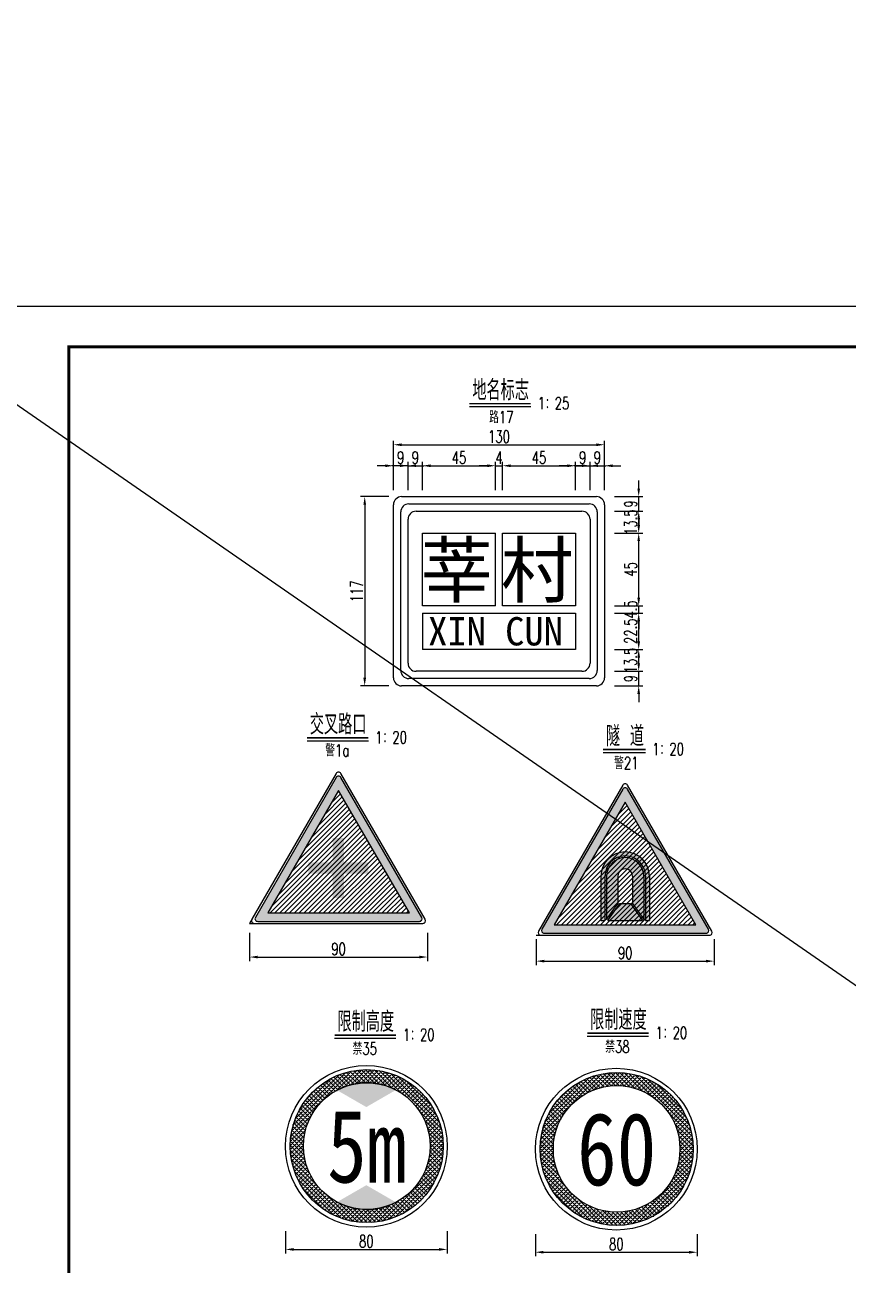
# Model space of a CAD drawing. Extents: x 9922 to 15217, y 1175 to 2938.
# Drawn here: x 10949.3 to 11152.9, y 1404 to 1710.8 of the extents above; entities that cross this region are included whole.
import ezdxf
from ezdxf.enums import TextEntityAlignment as Align

# ---------------------------------------------------------------- set-up
doc = ezdxf.new("R2010")
doc.units = 0
doc.header["$LTSCALE"] = 5
doc.header["$PDMODE"] = 32
doc.header["$PDSIZE"] = 0.3
doc.layers.get('0').update_dxf_attribs({"linetype": 'CONTINUOUS'})
doc.layers.get('DEFPOINTS').update_dxf_attribs({"linetype": 'CONTINUOUS'})
for name, color, linetype in [('1', 7, 'CONTINUOUS'), ('2', 7, 'CONTINUOUS'), ('J-交通标志', 4, 'CONTINUOUS'), ('交通标志', 7, 'CONTINUOUS'), ('内框', 4, 'CONTINUOUS'), ('图框', 7, 'CONTINUOUS'), ('尺寸标注', 4, 'CONTINUOUS'), ('文字字符', 7, 'CONTINUOUS'), ('文字框', 8, 'CONTINUOUS'), ('标志', 4, 'CONTINUOUS'), ('汉字', 7, 'CONTINUOUS')]:
    doc.layers.add(name, color=color, linetype=linetype)
doc.styles.add('ht', font='SIMHEI.TTF', dxfattribs={"width": 0.4})
doc.styles.get("Standard").update_dxf_attribs({"font": 'simplex1.shx', "width": 0.7, "bigfont": 'hztxt.shx'})
doc.styles.add('黑体', font='SIMHEI.TTF')
doc.dimstyles.new('1：20', dxfattribs={"dimtxt": 3, "dimasz": 2, "dimexe": 1, "dimexo": 1, "dimgap": 0.5, "dimtad": 1, "dimlfac": 2, "dimrnd": 0.009500000000000005, "dimdsep": 46, "dimtxsty": 'Standard', "dimcen": 0.09, "dimadec": 0, "dimazin": 0, "dimtfac": 1, "dimtix": 1, "dimtmove": 2, "dimatfit": 3, "dimfxl": 0, "dimtolj": 1, "dimtzin": 0, "dimarcsym": 0})
doc.dimstyles.new('1：50', dxfattribs={"dimtxt": 3, "dimasz": 2, "dimexe": 1, "dimexo": 1, "dimgap": 0.5, "dimtad": 1, "dimdec": 3, "dimlfac": 5, "dimdsep": 46, "dimtxsty": 'Standard', "dimcen": 2, "dimclrd": 256, "dimclre": 256, "dimclrt": 256, "dimaunit": 1, "dimadec": 4, "dimazin": 0, "dimtfac": 1, "dimtdec": 3, "dimtix": 1, "dimtmove": 2, "dimatfit": 3, "dimfxl": 0, "dimtolj": 1, "dimtzin": 0, "dimlwd": 0, "dimlwe": 0, "dimarcsym": 0})
doc.dimstyles.new('比例1：25', dxfattribs={"dimtxt": 3, "dimasz": 2, "dimexe": 1, "dimexo": 1, "dimgap": 0.5, "dimtad": 1, "dimlfac": 2.5, "dimzin": 13, "dimdsep": 46, "dimtxsty": 'Standard', "dimcen": -0.09, "dimclrd": 256, "dimclre": 256, "dimclrt": 7, "dimaunit": 1, "dimadec": 0, "dimazin": 0, "dimtfac": 0.0005, "dimtix": 1, "dimtmove": 2, "dimatfit": 3, "dimfxl": 0, "dimtolj": 1, "dimtzin": 13, "dimarcsym": 0})

# ---------------------------------------------------------------- blocks, each defined once
blk = doc.blocks.new('series')
at = {"width": 0.75}
for tag, height, p in [('页码', 4, (-35.00000019351683, -18.99999978748997)), ('图名', 5, (-220.0000000007553, -281.9999998736282)), ('图号', 5, (-20.00000000087118, -281.9999997322674))]:
    blk.add_attdef(tag, text='', height=height, dxfattribs=at).set_placement(p, align=Align.MIDDLE_CENTER)
blk = doc.blocks.new('*D188')
at = {"layer": 'DEFPOINTS', "color": 0, "linetype": 'Continuous'}
for p in [(10799.25335244078, 1524.404465150936), (10802.53791003774, 1522.604465150896), (13870.51111427103, 1522.604465150895)]:
    blk.add_point(p, dxfattribs=at)
at = {"layer": '尺寸标注', "linetype": 'Continuous', "lineweight": 0}
for p, q in [((10802.53791003774, 1526.404465150936), (10802.53791003774, 1528.404465150936)), ((10800.25335244078, 1524.404465150936), (10803.53791003774, 1524.404465150936)), ((10808.53791003774, 1522.604465150896), (10801.53791003774, 1522.604465150896)), ((10802.53791003774, 1524.404465150936), (10802.53791003774, 1522.604465150896)), ((10802.53791003774, 1520.604465150896), (10802.53791003774, 1518.604465150896))]:
    blk.add_line(p, q, dxfattribs=at)
at = {"layer": '尺寸标注', "linetype": 'Continuous'}
for points in [[(10802.20457670441, 1526.404465150936), (10802.87124337108, 1526.404465150936), (10802.53791003774, 1524.404465150936)], [(10802.20457670441, 1520.604465150896), (10802.87124337108, 1520.604465150896), (10802.53791003774, 1522.604465150896)]]:
    blk.add_solid(points, dxfattribs=at)
at = {"layer": '尺寸标注', "linetype": 'Continuous', "insert": (10800.44995635827, 1521.309712768756), "char_height": 3, "attachment_point": 5, "rotation": 90}
blk.add_mtext('\\A1;9', dxfattribs=at)
blk = doc.blocks.new('*D75')
at = {"layer": 'DEFPOINTS', "color": 0, "linetype": 'Continuous'}
for p in [(11075.71625923704, 1485.609073481484), (11119.71800369652, 1485.609073481485), (11119.71800369652, 1479.189858949792)]:
    blk.add_point(p, dxfattribs=at)
at = {"layer": '尺寸标注', "color": 0, "linetype": 'Continuous', "lineweight": -2}
for p, q in [((11075.71625923704, 1484.609073481484), (11075.71625923704, 1478.189858949792)), ((11119.71800369652, 1484.609073481485), (11119.71800369652, 1478.189858949792)), ((11077.71625923704, 1479.189858949792), (11117.71800369652, 1479.189858949792))]:
    blk.add_line(p, q, dxfattribs=at)
at = {"layer": '尺寸标注', "color": 0, "linetype": 'Continuous'}
for points in [[(11077.71625923704, 1479.523192283126), (11077.71625923704, 1478.856525616459), (11075.71625923704, 1479.189858949792)], [(11117.71800369652, 1479.523192283126), (11117.71800369652, 1478.856525616459), (11119.71800369652, 1479.189858949792)]]:
    blk.add_solid(points, dxfattribs=at)
at = {"layer": '尺寸标注', "color": 0, "linetype": 'Continuous', "insert": (11097.71713146678, 1481.189858949792), "char_height": 3, "attachment_point": 5}
blk.add_mtext('\\A1;90', dxfattribs=at)
blk = doc.blocks.new('*D76')
at = {"layer": 'DEFPOINTS', "color": 0, "linetype": 'Continuous'}
for p in [(11075.51377163248, 1412.68972533857), (11115.51344331099, 1412.68972533857), (11115.51344331099, 1407.194514658007)]:
    blk.add_point(p, dxfattribs=at)
at = {"layer": '尺寸标注', "color": 0, "linetype": 'Continuous', "lineweight": -2}
for p, q in [((11075.51377163248, 1411.68972533857), (11075.51377163248, 1406.194514658007)), ((11115.51344331099, 1411.68972533857), (11115.51344331099, 1406.194514658007)), ((11077.51377163248, 1407.194514658007), (11113.51344331099, 1407.194514658007))]:
    blk.add_line(p, q, dxfattribs=at)
at = {"layer": '尺寸标注', "color": 0, "linetype": 'Continuous'}
for points in [[(11077.51377163248, 1407.52784799134), (11077.51377163248, 1406.861181324674), (11075.51377163248, 1407.194514658007)], [(11113.51344331099, 1407.52784799134), (11113.51344331099, 1406.861181324674), (11115.51344331099, 1407.194514658007)]]:
    blk.add_solid(points, dxfattribs=at)
at = {"layer": '尺寸标注', "color": 0, "linetype": 'Continuous', "insert": (11095.51360747173, 1409.194514658007), "char_height": 3, "attachment_point": 5}
blk.add_mtext('\\A1;80', dxfattribs=at)
blk = doc.blocks.new('*D78')
at = {"layer": 'DEFPOINTS', "color": 0, "linetype": 'Continuous'}
for p in [(11013.71378418584, 1413.389056192523), (11053.71345586435, 1413.389056192523), (11053.71345586435, 1407.89384551196)]:
    blk.add_point(p, dxfattribs=at)
at = {"layer": '尺寸标注', "color": 0, "linetype": 'Continuous', "lineweight": -2}
for p, q in [((11013.71378418584, 1412.389056192523), (11013.71378418584, 1406.89384551196)), ((11053.71345586435, 1412.389056192523), (11053.71345586435, 1406.89384551196)), ((11015.71378418584, 1407.89384551196), (11051.71345586435, 1407.89384551196))]:
    blk.add_line(p, q, dxfattribs=at)
at = {"layer": '尺寸标注', "color": 0, "linetype": 'Continuous'}
for points in [[(11015.71378418584, 1408.227178845293), (11015.71378418584, 1407.560512178627), (11013.71378418584, 1407.89384551196)], [(11051.71345586435, 1408.227178845293), (11051.71345586435, 1407.560512178627), (11053.71345586435, 1407.89384551196)]]:
    blk.add_solid(points, dxfattribs=at)
at = {"layer": '尺寸标注', "color": 0, "linetype": 'Continuous', "insert": (11033.71362002509, 1409.89384551196), "char_height": 3, "attachment_point": 5}
blk.add_mtext('\\A1;80', dxfattribs=at)
blk = doc.blocks.new('*D227')
at = {"layer": 'DEFPOINTS', "color": 0, "linetype": 'Continuous'}
for p in [(11042.41981949885, 1594.070524580153), (11033.31426438981, 1547.270524580153), (11042.41981949885, 1547.270524580153)]:
    blk.add_point(p, dxfattribs=at)
at = {"layer": '尺寸标注', "linetype": 'Continuous', "lineweight": -2}
for p, q in [((11039.31426438981, 1594.070524580153), (11032.31426438981, 1594.070524580153)), ((11033.31426438981, 1592.070524580153), (11033.31426438981, 1549.270524580153)), ((11039.31426438981, 1547.270524580153), (11032.31426438981, 1547.270524580153))]:
    blk.add_line(p, q, dxfattribs=at)
at = {"layer": '尺寸标注', "linetype": 'Continuous'}
for points in [[(11032.98093105647, 1592.070524580153), (11033.64759772314, 1592.070524580153), (11033.31426438981, 1594.070524580153)], [(11032.98093105647, 1549.270524580153), (11033.64759772314, 1549.270524580153), (11033.31426438981, 1547.270524580153)]]:
    blk.add_solid(points, dxfattribs=at)
at = {"layer": '尺寸标注', "color": 7, "linetype": 'Continuous', "insert": (11031.31426438981, 1570.670524580155), "char_height": 3, "attachment_point": 5, "rotation": 90}
blk.add_mtext('\\A1;117', dxfattribs=at)
blk = doc.blocks.new('*D228')
at = {"layer": 'DEFPOINTS', "color": 0, "linetype": 'Continuous'}
for p in [(11040.41981949885, 1601.709956644479), (11040.41981949885, 1588.470524580153), (11044.01981949885, 1588.470524580153)]:
    blk.add_point(p, dxfattribs=at)
at = {"layer": '尺寸标注', "linetype": 'Continuous', "lineweight": -2}
for p, q in [((11038.41981949885, 1601.709956644479), (11036.41981949885, 1601.709956644479)), ((11040.41981949885, 1595.709956644479), (11040.41981949885, 1602.709956644479)), ((11044.01981949885, 1601.709956644479), (11040.41981949885, 1601.709956644479)), ((11044.01981949885, 1595.709956644479), (11044.01981949885, 1602.709956644479)), ((11046.01981949885, 1601.709956644479), (11048.01981949885, 1601.709956644479))]:
    blk.add_line(p, q, dxfattribs=at)
at = {"layer": '尺寸标注', "linetype": 'Continuous'}
for points in [[(11038.41981949885, 1602.043289977812), (11038.41981949885, 1601.376623311146), (11040.41981949885, 1601.709956644479)], [(11046.01981949885, 1602.043289977812), (11046.01981949885, 1601.376623311146), (11044.01981949885, 1601.709956644479)]]:
    blk.add_solid(points, dxfattribs=at)
at = {"layer": '尺寸标注', "color": 7, "linetype": 'Continuous', "insert": (11042.21981949885, 1603.709956644479), "char_height": 3, "attachment_point": 5}
blk.add_mtext('\\A1;9', dxfattribs=at)
blk = doc.blocks.new('*D229')
at = {"layer": 'DEFPOINTS', "color": 0, "linetype": 'Continuous'}
for p in [(11047.61981949885, 1601.709956644479), (11044.01981949885, 1584.901677826261), (11047.61981949885, 1584.901677826261)]:
    blk.add_point(p, dxfattribs=at)
at = {"layer": '尺寸标注', "linetype": 'Continuous', "lineweight": -2}
for p, q in [((11042.01981949885, 1601.709956644479), (11040.01981949885, 1601.709956644479)), ((11044.01981949885, 1595.709956644479), (11044.01981949885, 1602.709956644479)), ((11044.01981949885, 1601.709956644479), (11047.61981949885, 1601.709956644479)), ((11047.61981949885, 1595.709956644479), (11047.61981949885, 1602.709956644479)), ((11049.61981949885, 1601.709956644479), (11051.61981949885, 1601.709956644479))]:
    blk.add_line(p, q, dxfattribs=at)
at = {"layer": '尺寸标注', "linetype": 'Continuous'}
for points in [[(11042.01981949885, 1602.043289977812), (11042.01981949885, 1601.376623311146), (11044.01981949885, 1601.709956644479)], [(11049.61981949885, 1602.043289977812), (11049.61981949885, 1601.376623311146), (11047.61981949885, 1601.709956644479)]]:
    blk.add_solid(points, dxfattribs=at)
at = {"layer": '尺寸标注', "color": 7, "linetype": 'Continuous', "insert": (11045.81981949885, 1603.709956644479), "char_height": 3, "attachment_point": 5}
blk.add_mtext('\\A1;9', dxfattribs=at)
blk = doc.blocks.new('*D230')
at = {"layer": 'DEFPOINTS', "color": 0, "linetype": 'Continuous'}
for p in [(11065.61981949885, 1601.709956644479), (11047.61981949885, 1585.070524580153), (11065.61981949885, 1585.070524580153)]:
    blk.add_point(p, dxfattribs=at)
at = {"layer": '尺寸标注', "linetype": 'Continuous', "lineweight": -2}
for p, q in [((11047.61981949885, 1595.709956644479), (11047.61981949885, 1602.709956644479)), ((11049.61981949885, 1601.709956644479), (11063.61981949885, 1601.709956644479)), ((11065.61981949885, 1595.709956644479), (11065.61981949885, 1602.709956644479))]:
    blk.add_line(p, q, dxfattribs=at)
at = {"layer": '尺寸标注', "linetype": 'Continuous'}
for points in [[(11049.61981949885, 1602.043289977812), (11049.61981949885, 1601.376623311146), (11047.61981949885, 1601.709956644479)], [(11063.61981949885, 1602.043289977812), (11063.61981949885, 1601.376623311146), (11065.61981949885, 1601.709956644479)]]:
    blk.add_solid(points, dxfattribs=at)
at = {"layer": '尺寸标注', "color": 7, "linetype": 'Continuous', "insert": (11056.61981949885, 1603.709956644479), "char_height": 3, "attachment_point": 5}
blk.add_mtext('\\A1;45', dxfattribs=at)
blk = doc.blocks.new('*D231')
at = {"layer": 'DEFPOINTS', "color": 0, "linetype": 'Continuous'}
for p in [(11067.41981949885, 1601.709956644479), (11065.61981949885, 1585.070524580153), (11067.41981949885, 1585.070524580153)]:
    blk.add_point(p, dxfattribs=at)
at = {"layer": '尺寸标注', "linetype": 'Continuous', "lineweight": -2}
for p, q in [((11063.61981949885, 1601.709956644479), (11061.61981949885, 1601.709956644479)), ((11065.61981949885, 1595.709956644479), (11065.61981949885, 1602.709956644479)), ((11065.61981949885, 1601.709956644479), (11067.41981949885, 1601.709956644479)), ((11067.41981949885, 1595.709956644479), (11067.41981949885, 1602.709956644479)), ((11069.41981949885, 1601.709956644479), (11071.41981949885, 1601.709956644479))]:
    blk.add_line(p, q, dxfattribs=at)
at = {"layer": '尺寸标注', "linetype": 'Continuous'}
for points in [[(11063.61981949885, 1602.043289977812), (11063.61981949885, 1601.376623311146), (11065.61981949885, 1601.709956644479)], [(11069.41981949885, 1602.043289977812), (11069.41981949885, 1601.376623311146), (11067.41981949885, 1601.709956644479)]]:
    blk.add_solid(points, dxfattribs=at)
at = {"layer": '尺寸标注', "color": 7, "linetype": 'Continuous', "insert": (11066.51981949885, 1603.709956644479), "char_height": 3, "attachment_point": 5}
blk.add_mtext('\\A1;4', dxfattribs=at)
blk = doc.blocks.new('*D232')
at = {"layer": 'DEFPOINTS', "color": 0, "linetype": 'Continuous'}
for p in [(11085.41981949885, 1601.709956644479), (11067.41981949885, 1585.070524580153), (11085.41981949885, 1585.070524580153)]:
    blk.add_point(p, dxfattribs=at)
at = {"layer": '尺寸标注', "linetype": 'Continuous', "lineweight": -2}
for p, q in [((11067.41981949885, 1595.709956644479), (11067.41981949885, 1602.709956644479)), ((11069.41981949885, 1601.709956644479), (11083.41981949885, 1601.709956644479)), ((11085.41981949885, 1595.709956644479), (11085.41981949885, 1602.709956644479))]:
    blk.add_line(p, q, dxfattribs=at)
at = {"layer": '尺寸标注', "linetype": 'Continuous'}
for points in [[(11069.41981949885, 1602.043289977812), (11069.41981949885, 1601.376623311146), (11067.41981949885, 1601.709956644479)], [(11083.41981949885, 1602.043289977812), (11083.41981949885, 1601.376623311146), (11085.41981949885, 1601.709956644479)]]:
    blk.add_solid(points, dxfattribs=at)
at = {"layer": '尺寸标注', "color": 7, "linetype": 'Continuous', "insert": (11076.41981949885, 1603.709956644479), "char_height": 3, "attachment_point": 5}
blk.add_mtext('\\A1;45', dxfattribs=at)
blk = doc.blocks.new('*D233')
at = {"layer": 'DEFPOINTS', "color": 0, "linetype": 'Continuous'}
for p in [(11089.01981949885, 1601.709956644479), (11085.41981949885, 1585.070524580153), (11089.01981949885, 1585.070524580153)]:
    blk.add_point(p, dxfattribs=at)
at = {"layer": '尺寸标注', "linetype": 'Continuous', "lineweight": -2}
for p, q in [((11083.41981949885, 1601.709956644479), (11081.41981949885, 1601.709956644479)), ((11085.41981949885, 1595.709956644479), (11085.41981949885, 1602.709956644479)), ((11085.41981949885, 1601.709956644479), (11089.01981949885, 1601.709956644479)), ((11089.01981949885, 1595.709956644479), (11089.01981949885, 1602.709956644479)), ((11091.01981949885, 1601.709956644479), (11093.01981949885, 1601.709956644479))]:
    blk.add_line(p, q, dxfattribs=at)
at = {"layer": '尺寸标注', "linetype": 'Continuous'}
for points in [[(11083.41981949885, 1602.043289977812), (11083.41981949885, 1601.376623311146), (11085.41981949885, 1601.709956644479)], [(11091.01981949885, 1602.043289977812), (11091.01981949885, 1601.376623311146), (11089.01981949885, 1601.709956644479)]]:
    blk.add_solid(points, dxfattribs=at)
at = {"layer": '尺寸标注', "color": 7, "linetype": 'Continuous', "insert": (11087.21981949885, 1603.709956644479), "char_height": 3, "attachment_point": 5}
blk.add_mtext('\\A1;9', dxfattribs=at)
blk = doc.blocks.new('*D234')
at = {"layer": 'DEFPOINTS', "color": 0, "linetype": 'Continuous'}
for p in [(11092.61981949885, 1601.709956644479), (11089.01981949885, 1584.973258853894), (11092.61981949885, 1584.973258853894)]:
    blk.add_point(p, dxfattribs=at)
at = {"layer": '尺寸标注', "linetype": 'Continuous', "lineweight": -2}
for p, q in [((11087.01981949885, 1601.709956644479), (11085.01981949885, 1601.709956644479)), ((11089.01981949885, 1595.709956644479), (11089.01981949885, 1602.709956644479)), ((11089.01981949885, 1601.709956644479), (11092.61981949885, 1601.709956644479)), ((11092.61981949885, 1595.709956644479), (11092.61981949885, 1602.709956644479)), ((11094.61981949885, 1601.709956644479), (11096.61981949885, 1601.709956644479))]:
    blk.add_line(p, q, dxfattribs=at)
at = {"layer": '尺寸标注', "linetype": 'Continuous'}
for points in [[(11087.01981949885, 1602.043289977812), (11087.01981949885, 1601.376623311146), (11089.01981949885, 1601.709956644479)], [(11094.61981949885, 1602.043289977812), (11094.61981949885, 1601.376623311146), (11092.61981949885, 1601.709956644479)]]:
    blk.add_solid(points, dxfattribs=at)
at = {"layer": '尺寸标注', "color": 7, "linetype": 'Continuous', "insert": (11090.81981949885, 1603.709956644479), "char_height": 3, "attachment_point": 5}
blk.add_mtext('\\A1;9', dxfattribs=at)
blk = doc.blocks.new('*D235')
at = {"layer": 'DEFPOINTS', "color": 0, "linetype": 'Continuous'}
for p in [(11092.61981949885, 1606.906932109955), (11040.41981949885, 1592.070524580153), (11092.61981949885, 1592.070524580153)]:
    blk.add_point(p, dxfattribs=at)
at = {"layer": '尺寸标注', "linetype": 'Continuous', "lineweight": -2}
for p, q in [((11040.41981949885, 1600.906932109955), (11040.41981949885, 1607.906932109955)), ((11092.61981949885, 1600.906932109955), (11092.61981949885, 1607.906932109955)), ((11042.41981949885, 1606.906932109955), (11090.61981949885, 1606.906932109955))]:
    blk.add_line(p, q, dxfattribs=at)
at = {"layer": '尺寸标注', "linetype": 'Continuous'}
for points in [[(11042.41981949885, 1607.240265443288), (11042.41981949885, 1606.573598776622), (11040.41981949885, 1606.906932109955)], [(11090.61981949885, 1607.240265443288), (11090.61981949885, 1606.573598776622), (11092.61981949885, 1606.906932109955)]]:
    blk.add_solid(points, dxfattribs=at)
at = {"layer": '尺寸标注', "color": 7, "linetype": 'Continuous', "insert": (11066.51981949885, 1608.906932109955), "char_height": 3, "attachment_point": 5}
blk.add_mtext('\\A1;130', dxfattribs=at)
blk = doc.blocks.new('*D79')
at = {"layer": 'DEFPOINTS', "color": 0, "linetype": 'Continuous'}
for p in [(11087.01981949885, 1550.870524580153), (11101.05956073133, 1550.870524580153), (11090.61981949885, 1547.270524580153)]:
    blk.add_point(p, dxfattribs=at)
at = {"layer": '尺寸标注', "linetype": 'Continuous', "lineweight": -2}
for p, q in [((11101.05956073133, 1552.870524580153), (11101.05956073133, 1554.870524580153)), ((11095.05956073133, 1550.870524580153), (11102.05956073133, 1550.870524580153)), ((11101.05956073133, 1547.270524580153), (11101.05956073133, 1550.870524580153)), ((11095.05956073133, 1547.270524580153), (11102.05956073133, 1547.270524580153)), ((11101.05956073133, 1545.270524580153), (11101.05956073133, 1543.270524580153))]:
    blk.add_line(p, q, dxfattribs=at)
at = {"layer": '尺寸标注', "linetype": 'Continuous'}
for points in [[(11100.726227398, 1552.870524580153), (11101.39289406467, 1552.870524580153), (11101.05956073133, 1550.870524580153)], [(11100.726227398, 1545.270524580153), (11101.39289406467, 1545.270524580153), (11101.05956073133, 1547.270524580153)]]:
    blk.add_solid(points, dxfattribs=at)
at = {"layer": '尺寸标注', "color": 7, "linetype": 'Continuous', "insert": (11099.05956073133, 1549.070524580155), "char_height": 3, "attachment_point": 5, "rotation": 90}
blk.add_mtext('\\A1;9', dxfattribs=at)
blk = doc.blocks.new('*D80')
at = {"layer": 'DEFPOINTS', "color": 0, "linetype": 'Continuous'}
for p in [(11085.41981949885, 1556.270524580153), (11101.05956073133, 1556.270524580153), (11087.01981949885, 1550.870524580153)]:
    blk.add_point(p, dxfattribs=at)
at = {"layer": '尺寸标注', "linetype": 'Continuous', "lineweight": -2}
for p, q in [((11095.05956073133, 1556.270524580153), (11102.05956073133, 1556.270524580153)), ((11101.05956073133, 1552.870524580153), (11101.05956073133, 1554.270524580153)), ((11095.05956073133, 1550.870524580153), (11102.05956073133, 1550.870524580153))]:
    blk.add_line(p, q, dxfattribs=at)
at = {"layer": '尺寸标注', "linetype": 'Continuous'}
for points in [[(11100.726227398, 1554.270524580153), (11101.39289406467, 1554.270524580153), (11101.05956073133, 1556.270524580153)], [(11100.726227398, 1552.870524580153), (11101.39289406467, 1552.870524580153), (11101.05956073133, 1550.870524580153)]]:
    blk.add_solid(points, dxfattribs=at)
at = {"layer": '尺寸标注', "color": 7, "linetype": 'Continuous', "insert": (11099.05956073133, 1553.570524580155), "char_height": 3, "attachment_point": 5, "rotation": 90}
blk.add_mtext('\\A1;13.5', dxfattribs=at)
blk = doc.blocks.new('*D81')
at = {"layer": 'DEFPOINTS', "color": 0, "linetype": 'Continuous'}
for p in [(11085.41981949885, 1565.270524580153), (11101.05956073133, 1565.270524580153), (11085.41981949885, 1556.270524580153)]:
    blk.add_point(p, dxfattribs=at)
at = {"layer": '尺寸标注', "linetype": 'Continuous', "lineweight": -2}
for p, q in [((11095.05956073133, 1565.270524580153), (11102.05956073133, 1565.270524580153)), ((11101.05956073133, 1558.270524580153), (11101.05956073133, 1563.270524580153)), ((11095.05956073133, 1556.270524580153), (11102.05956073133, 1556.270524580153))]:
    blk.add_line(p, q, dxfattribs=at)
at = {"layer": '尺寸标注', "linetype": 'Continuous'}
for points in [[(11100.726227398, 1563.270524580153), (11101.39289406467, 1563.270524580153), (11101.05956073133, 1565.270524580153)], [(11100.726227398, 1558.270524580153), (11101.39289406467, 1558.270524580153), (11101.05956073133, 1556.270524580153)]]:
    blk.add_solid(points, dxfattribs=at)
at = {"layer": '尺寸标注', "color": 7, "linetype": 'Continuous', "insert": (11099.05956073133, 1560.770524580155), "char_height": 3, "attachment_point": 5, "rotation": 90}
blk.add_mtext('\\A1;22.5', dxfattribs=at)
blk = doc.blocks.new('*D82')
at = {"layer": 'DEFPOINTS', "color": 0, "linetype": 'Continuous'}
for p in [(11085.41981949885, 1567.070524580153), (11085.41981949885, 1565.270524580153), (11101.05956073133, 1567.070524580153)]:
    blk.add_point(p, dxfattribs=at)
at = {"layer": '尺寸标注', "linetype": 'Continuous', "lineweight": -2}
for p, q in [((11101.05956073133, 1569.070524580153), (11101.05956073133, 1571.070524580153)), ((11095.05956073133, 1567.070524580153), (11102.05956073133, 1567.070524580153)), ((11095.05956073133, 1565.270524580153), (11102.05956073133, 1565.270524580153)), ((11101.05956073133, 1565.270524580153), (11101.05956073133, 1567.070524580153)), ((11101.05956073133, 1563.270524580153), (11101.05956073133, 1561.270524580153))]:
    blk.add_line(p, q, dxfattribs=at)
at = {"layer": '尺寸标注', "linetype": 'Continuous'}
for points in [[(11100.726227398, 1569.070524580153), (11101.39289406467, 1569.070524580153), (11101.05956073133, 1567.070524580153)], [(11100.726227398, 1563.270524580153), (11101.39289406467, 1563.270524580153), (11101.05956073133, 1565.270524580153)]]:
    blk.add_solid(points, dxfattribs=at)
at = {"layer": '尺寸标注', "color": 7, "linetype": 'Continuous', "insert": (11099.05956073133, 1566.170524580155), "char_height": 3, "attachment_point": 5, "rotation": 90}
blk.add_mtext('\\A1;4.5', dxfattribs=at)
blk = doc.blocks.new('*D83')
at = {"layer": 'DEFPOINTS', "color": 0, "linetype": 'Continuous'}
for p in [(11085.41981949885, 1585.070524580153), (11101.05956073133, 1585.070524580153), (11085.41981949885, 1567.070524580153)]:
    blk.add_point(p, dxfattribs=at)
at = {"layer": '尺寸标注', "linetype": 'Continuous', "lineweight": -2}
for p, q in [((11095.05956073133, 1585.070524580153), (11102.05956073133, 1585.070524580153)), ((11101.05956073133, 1569.070524580153), (11101.05956073133, 1583.070524580153)), ((11095.05956073133, 1567.070524580153), (11102.05956073133, 1567.070524580153))]:
    blk.add_line(p, q, dxfattribs=at)
at = {"layer": '尺寸标注', "linetype": 'Continuous'}
for points in [[(11100.726227398, 1583.070524580153), (11101.39289406467, 1583.070524580153), (11101.05956073133, 1585.070524580153)], [(11100.726227398, 1569.070524580153), (11101.39289406467, 1569.070524580153), (11101.05956073133, 1567.070524580153)]]:
    blk.add_solid(points, dxfattribs=at)
at = {"layer": '尺寸标注', "color": 7, "linetype": 'Continuous', "insert": (11099.05956073133, 1576.070524580154), "char_height": 3, "attachment_point": 5, "rotation": 90}
blk.add_mtext('\\A1;45', dxfattribs=at)
blk = doc.blocks.new('*D84')
at = {"layer": 'DEFPOINTS', "color": 0, "linetype": 'Continuous'}
for p in [(11087.01981949885, 1590.470524580154), (11101.05956073133, 1590.470524580154), (11085.41981949885, 1585.070524580153)]:
    blk.add_point(p, dxfattribs=at)
at = {"layer": '尺寸标注', "linetype": 'Continuous', "lineweight": -2}
for p, q in [((11095.05956073133, 1590.470524580154), (11102.05956073133, 1590.470524580154)), ((11101.05956073133, 1587.070524580153), (11101.05956073133, 1588.470524580154)), ((11095.05956073133, 1585.070524580153), (11102.05956073133, 1585.070524580153))]:
    blk.add_line(p, q, dxfattribs=at)
at = {"layer": '尺寸标注', "linetype": 'Continuous'}
for points in [[(11100.726227398, 1588.470524580154), (11101.39289406467, 1588.470524580154), (11101.05956073133, 1590.470524580154)], [(11100.726227398, 1587.070524580153), (11101.39289406467, 1587.070524580153), (11101.05956073133, 1585.070524580153)]]:
    blk.add_solid(points, dxfattribs=at)
at = {"layer": '尺寸标注', "color": 7, "linetype": 'Continuous', "insert": (11099.05956073133, 1587.770524580155), "char_height": 3, "attachment_point": 5, "rotation": 90}
blk.add_mtext('\\A1;13.5', dxfattribs=at)
blk = doc.blocks.new('*D85')
at = {"layer": 'DEFPOINTS', "color": 0, "linetype": 'Continuous'}
for p in [(11090.61981949885, 1594.070524580153), (11101.05956073133, 1594.070524580153), (11087.01981949885, 1590.470524580154)]:
    blk.add_point(p, dxfattribs=at)
at = {"layer": '尺寸标注', "linetype": 'Continuous', "lineweight": -2}
for p, q in [((11101.05956073133, 1596.070524580153), (11101.05956073133, 1598.070524580153)), ((11095.05956073133, 1594.070524580153), (11102.05956073133, 1594.070524580153)), ((11101.05956073133, 1590.470524580154), (11101.05956073133, 1594.070524580153)), ((11095.05956073133, 1590.470524580154), (11102.05956073133, 1590.470524580154)), ((11101.05956073133, 1588.470524580154), (11101.05956073133, 1586.470524580154))]:
    blk.add_line(p, q, dxfattribs=at)
at = {"layer": '尺寸标注', "linetype": 'Continuous'}
for points in [[(11100.726227398, 1596.070524580153), (11101.39289406467, 1596.070524580153), (11101.05956073133, 1594.070524580153)], [(11100.726227398, 1588.470524580154), (11101.39289406467, 1588.470524580154), (11101.05956073133, 1590.470524580154)]]:
    blk.add_solid(points, dxfattribs=at)
at = {"layer": '尺寸标注', "color": 7, "linetype": 'Continuous', "insert": (11099.05956073133, 1592.270524580155), "char_height": 3, "attachment_point": 5, "rotation": 90}
blk.add_mtext('\\A1;9', dxfattribs=at)
blk = doc.blocks.new('*D86')
at = {"layer": 'DEFPOINTS', "color": 0, "linetype": 'Continuous'}
for p in [(11004.83797245034, 1488.522501302526), (11048.83971690983, 1488.522501302527), (11048.83971690983, 1480.198180519296)]:
    blk.add_point(p, dxfattribs=at)
at = {"layer": '尺寸标注', "color": 0, "linetype": 'Continuous', "lineweight": -2}
for p, q in [((11004.83797245034, 1486.198180519296), (11004.83797245034, 1479.198180519296)), ((11048.83971690983, 1486.198180519296), (11048.83971690983, 1479.198180519296)), ((11006.83797245034, 1480.198180519296), (11046.83971690983, 1480.198180519296))]:
    blk.add_line(p, q, dxfattribs=at)
at = {"layer": '尺寸标注', "color": 0, "linetype": 'Continuous'}
for points in [[(11006.83797245034, 1480.531513852629), (11006.83797245034, 1479.864847185963), (11004.83797245034, 1480.198180519296)], [(11046.83971690983, 1480.531513852629), (11046.83971690983, 1479.864847185963), (11048.83971690983, 1480.198180519296)]]:
    blk.add_solid(points, dxfattribs=at)
at = {"layer": '尺寸标注', "color": 0, "linetype": 'Continuous', "insert": (11026.83884468009, 1482.198180519296), "char_height": 3, "attachment_point": 5}
blk.add_mtext('\\A1;90', dxfattribs=at)
blk = doc.blocks.new('123')
at = {"layer": '图框'}
blk.add_lwpolyline([(10930.15521154882, 1893.643909131336), (10930.15521154882, 2190.643909131336), (10510.15521154882, 2190.643909131336), (10510.15521154882, 1893.643909131336)], close=True, dxfattribs=at)

msp = doc.modelspace()

# ---------------------------------------------------------------- hatches: boundary and pattern name
for points in [[(11034.18329933908, 1503.643687339061), (11034.18329933908, 1500.843687339061), (11028.18329933908, 1500.843687339061), (11028.18329933908, 1494.843687339061), (11025.38329933908, 1494.843687339061), (11025.38329933908, 1500.843687339061), (11019.38329933908, 1500.84368733906), (11019.38329933908, 1503.643687339061), (11025.38329933908, 1503.643687339061), (11025.38329933908, 1509.643687339061), (11028.18329933908, 1509.643687339061), (11028.18329933908, 1503.643687339061)], [(11096.41048323878, 1493.445964132643), (11099.03112738389, 1493.445964132643), (11102.03112738388, 1489.197596839545), (11093.41048323878, 1489.197596839545)]]:
    msp.add_hatch(color=256).paths.add_polyline_path(points)
h = msp.add_hatch(color=256)
edge = h.paths.add_edge_path()
edge.add_arc((11097.72080531133, 1500.197596839545), 5, 0, 180)
edge.add_line((11092.72080531133, 1500.197596839545), (11092.72080531133, 1489.197596839545))
edge.add_line((11092.72080531133, 1489.197596839545), (11091.72080531133, 1489.197596839545))
edge.add_line((11091.72080531133, 1489.197596839545), (11091.72080531133, 1500.197596839545))
edge.add_arc((11097.72080531133, 1500.197596839545), 6, 0, 180, ccw=False)
edge.add_line((11103.72080531133, 1500.197596839545), (11103.72080531133, 1489.197596839545))
edge.add_line((11103.72080531133, 1489.197596839545), (11102.72080531133, 1489.197596839545))
edge.add_line((11102.72080531133, 1489.197596839545), (11102.72080531133, 1500.197596839545))
h = msp.add_hatch(color=256)
edge = h.paths.add_edge_path()
edge.add_line((11093.12080531133, 1489.480821325752), (11095.92080531133, 1493.445964132643))
edge.add_line((11095.92080531133, 1493.445964132643), (11095.92080531133, 1500.197596839545))
edge.add_arc((11097.72080531133, 1500.21298148612), 1.800065745284769, -0.48969658587282083, 180.4896965858663, ccw=False)
edge.add_line((11099.52080531133, 1500.197596839545), (11099.52080531133, 1493.445964132643))
edge.add_line((11099.52080531133, 1493.445964132643), (11102.32080531133, 1489.480821325752))
edge.add_line((11102.32080531133, 1489.480821325752), (11102.32080531133, 1500.197596839545))
edge.add_arc((11097.72080531133, 1500.197596839545), 4.6, 0, 180)
edge.add_line((11093.12080531133, 1500.197596839545), (11093.12080531133, 1489.480821325752))
at = {"layer": '1'}
h = msp.add_hatch(color=256, dxfattribs=at)
h.paths.add_polyline_path([(11027.42271806112, 1524.58188101352, 0.5773502691896254), (11026.21495087266, 1524.58188101352), (11006.28664604007, 1490.065044534744, 0.5773502691896583), (11006.8905296343, 1489.01908746768), (11046.74713929949, 1489.01908746768, 0.5773502691896254), (11047.35102289372, 1490.065044534744)])
h.paths.add_polyline_path([(11026.81883446689, 1521.444009812328), (11044.33160492257, 1491.111001601808), (11009.30606401122, 1491.111001601808)], flags=16)
h = msp.add_hatch(color=256, dxfattribs=at)
h.paths.add_polyline_path([(11098.30079719661, 1521.668453192479, 0.5773502691896254), (11097.09303000815, 1521.668453192479), (11077.16472517555, 1487.151616713703, 0.5773502691896583), (11077.76860876978, 1486.105659646639), (11117.62521843497, 1486.105659646639, 0.5773502691896254), (11118.2291020292, 1487.151616713703)])
h.paths.add_polyline_path([(11097.69691360238, 1518.530581991287), (11115.20968405805, 1488.197573780767), (11080.1841431467, 1488.197573780767)], flags=16)
at = {"layer": '2'}
h = msp.add_hatch(dxfattribs=at)
h.set_pattern_fill('ANSI31', color=2, scale=0.2681941197600131, style=0)
h.set_pattern_definition([(45, (6550.038328696849, 521.0920462132683), (-0.6021129714024027, 0.6021129714024028), [])])
h.paths.add_polyline_path([(11026.8423766804, 1521.429308081783), (11009.32902516421, 1491.103886715751), (11044.34946711397, 1491.103886715751)])
h = msp.add_hatch(dxfattribs=at)
h.set_pattern_fill('ANSI31', color=2, scale=0.2681941197600131, style=0)
h.set_pattern_definition([(45, (6620.916407832333, 518.1786183922272), (-0.6021129714024027, 0.6021129714024028), [])])
h.paths.add_polyline_path([(11097.72045581588, 1518.515880260743), (11080.20710429969, 1488.19045889471), (11115.22754624946, 1488.19045889471)])
h = msp.add_hatch(dxfattribs=at)
h.set_pattern_fill('SACNCR', color=1, scale=0.3165740969017776, angle=90, style=0)
h.set_pattern_definition([(135, (6070.030515817755, 236.6525810940359), (-0.5330468384013991, -0.533046838401399), []), (135, (6070.030515817755, 237.1856285583988), (-0.5330468384013991, -0.533046838401399), [0, -0.753842068247358])])
h.paths.add_polyline_path([(11014.89809674309, 1433.435632491532, 1), (11052.72719282208, 1433.435632491532, 1)])
h.paths.add_polyline_path([(11049.47114048405, 1433.435632491532, -1), (11018.15414908111, 1433.435632491532, -1)], flags=16)
h = msp.add_hatch(dxfattribs=at)
h.set_pattern_fill('SACNCR', color=1, scale=0.3165740969017776, angle=90, style=0)
h.set_pattern_definition([(135, (6131.830503264395, 235.9532502400832), (-0.5330468384013991, -0.533046838401399), []), (135, (6131.830503264395, 236.4862977044461), (-0.5330468384013991, -0.533046838401399), [0, -0.753842068247358])])
h.paths.add_polyline_path([(11076.69808418973, 1432.73630163758, 1), (11114.52718026871, 1432.73630163758, 1)])
h.paths.add_polyline_path([(11111.27112793069, 1432.73630163758, -1), (11079.95413652775, 1432.73630163758, -1)], flags=16)
at = {"layer": '标志', "linetype": 'Continuous'}
h = msp.add_hatch(color=7, dxfattribs=at)
edge = h.paths.add_edge_path()
edge.add_line((11033.71362002509, 1443.093815072223), (11026.47911878499, 1447.270656310649))
edge.add_arc((11033.81264478258, 1433.435632491535), 15.65849570146462, 62.501910019587, 117.92670436806691, ccw=False)
edge.add_line((11041.04247044003, 1447.325128832138), (11033.71362002509, 1443.093815072223))
h = msp.add_hatch(color=7, dxfattribs=at)
edge = h.paths.add_edge_path()
edge.add_line((11033.71362002509, 1423.777449910841), (11041.04247044003, 1419.546136150926))
edge.add_arc((11033.81264478258, 1433.435632491533), 15.65849570146792, 242.0732956319357, 297.4980899804042, ccw=False)
edge.add_line((11026.47911878499, 1419.600608672415), (11033.71362002509, 1423.777449910841))

# ---------------------------------------------------------------- linework, layer by layer
at = {"layer": '1', "linetype": 'ByBlock'}
for points in [[(11005.99945160048, 1488.522501302526), (11047.6784454109, 1488.522501302525, 0.5773395539759058), (11048.25911348939, 1489.528210585765), (11027.4233423456, 1525.619504100175, 0.5773200870172038), (11026.26205810144, 1525.619594006384), (11005.4188354348, 1489.528300491974, 0.5773911677442399)], [(11076.87753073597, 1485.609073481485), (11118.55652454639, 1485.609073481484, 0.5773395539759058), (11119.13719262487, 1486.614782764724), (11098.30142148109, 1522.706076279134, 0.5773200870172038), (11097.14013723692, 1522.706166185343), (11076.29691457028, 1486.614872670933, 0.5773911677442399)]]:
    msp.add_lwpolyline(points, format="xyb", close=True, dxfattribs=at)
at = {"layer": '2', "linetype": 'Continuous'}
msp.add_line((9921.768578010193, 2326.839812565893), (11551.91890108803, 1198.160229426163), dxfattribs=at)
at = {"layer": 'J-交通标志', "color": 2}
for centre in [(11033.71362002509, 1433.3854411934), (11095.51360747173, 1432.686110339447)]:
    msp.add_circle(centre, 19.99989881883577, dxfattribs=at)
at = {"layer": '交通标志', "linetype": 'Continuous'}
for p, q in [((11042.41981949885, 1594.070524580153), (11090.61981949885, 1594.070524580153)), ((11044.21981949885, 1592.270524580153), (11088.81981949885, 1592.270524580153)), ((11040.41981949885, 1549.270524580153), (11040.41981949885, 1592.070524580153)), ((11042.21981949885, 1551.070524580153), (11042.21981949885, 1590.270524580153)), ((11046.01981949885, 1590.470524580153), (11087.01981949885, 1590.470524580154)), ((11090.81981949885, 1590.270524580153), (11090.81981949885, 1551.070524580153)), ((11092.61981949885, 1592.070524580153), (11092.61981949885, 1549.270524580153)), ((11044.01981949885, 1552.870524580153), (11044.01981949885, 1588.470524580153)), ((11089.01981949885, 1588.470524580153), (11089.01981949885, 1552.870524580153)), ((11087.01981949885, 1550.870524580153), (11046.01981949885, 1550.870524580153)), ((11090.61981949885, 1547.270524580153), (11042.41981949885, 1547.270524580153)), ((11088.81981949885, 1549.070524580152), (11044.21981949885, 1549.070524580153))]:
    msp.add_line(p, q, dxfattribs=at)
for centre, start, end in [((11042.41981949885, 1592.070524580153), 90, 180), ((11044.21981949885, 1590.270524580153), 90, 180), ((11088.81981949885, 1590.270524580153), 0, 90), ((11090.61981949885, 1592.070524580153), 0, 90), ((11046.01981949885, 1588.470524580153), 90, 180), ((11087.01981949885, 1588.470524580153), 0, 90), ((11046.01981949885, 1552.870524580153), 180, 270), ((11087.01981949885, 1552.870524580153), 270, 0), ((11042.41981949885, 1549.270524580153), 180, 270), ((11044.21981949885, 1551.070524580153), 180, 270), ((11088.81981949885, 1551.070524580153), 270, 0), ((11090.61981949885, 1549.270524580153), 270, 0)]:
    msp.add_arc(centre, 2, start, end, dxfattribs=at)
at = {"layer": '内框'}
for points in [[(11006.85120297725, 1489.014190522086), (11046.82684631169, 1489.014190522086, 0.5773395539759099), (11047.40751439017, 1490.019899805325), (11027.42326621877, 1524.63620277015, 0.5773200870172047), (11026.2619819746, 1524.63629267636), (11006.27058681157, 1490.019989711534, 0.5773911677442352)], [(11077.72928211274, 1486.100762701045), (11117.70492544717, 1486.100762701045, 0.5773395539759099), (11118.28559352566, 1487.106471984284), (11098.30134535425, 1521.722774949109, 0.5773200870172047), (11097.14006111008, 1521.722864855319), (11077.14866594705, 1487.106561890493, 0.5773911677442352)]]:
    msp.add_lwpolyline(points, format="xyb", close=True, dxfattribs=at)
for points in [[(11009.32902516421, 1491.103886715751), (11044.34946711397, 1491.103886715751), (11026.8423766804, 1521.429308081784)], [(11080.18419018526, 1488.197596839545), (11115.20463213502, 1488.197596839545), (11097.69754170145, 1518.523018205578)]]:
    msp.add_lwpolyline(points, close=True, dxfattribs=at)
for centre, radius in [((11033.81264478258, 1433.435632491532), 18.91454803949361), ((11095.61263222922, 1432.73630163758), 18.91454803949361), ((11033.81264478258, 1433.435632491532), 15.65849570146714), ((11095.61263222922, 1432.73630163758), 15.65849570146714)]:
    msp.add_circle(centre, radius, dxfattribs=at)
at = {"layer": '图框', "const_width": 0.7}
msp.add_lwpolyline([(11340.15521134905, 1631.131316546784), (10960.15521134929, 1631.131316272742), (10960.15521154882, 1354.131316273208), (11340.15521154835, 1354.131316547017), (11340.15521134882, 1631.131316546551)], dxfattribs=at)
at = {"layer": '尺寸标注', "color": 7, "linetype": 'Continuous'}
for p, q in [((11059.21724757908, 1616.344072901544), (11074.38347769733, 1616.344072901544)), ((11019.04755127893, 1533.699895728488), (11034.21378139717, 1533.699895728488)), ((11092.2606695448, 1530.805547112388), (11102.76498760246, 1530.805547112388)), ((11088.34040307245, 1460.635740193744), (11103.5066331907, 1460.635740193743)), ((11025.86917929052, 1460.155915529366), (11041.03540940877, 1460.155915529365))]:
    msp.add_line(p, q, dxfattribs=at)
at = {"layer": '尺寸标注', "linetype": 'Continuous'}
for p, q in [((11091.72080531133, 1500.197596839545), (11091.72080531133, 1489.197596839545)), ((11092.72080531133, 1500.197596839545), (11092.72080531133, 1489.197596839545)), ((11093.12080531133, 1500.197596839545), (11093.12080531133, 1489.480821325752)), ((11095.92080531133, 1500.197596839545), (11095.92080531133, 1493.445964132643)), ((11099.52080531133, 1500.197596839545), (11099.52080531133, 1493.445964132643)), ((11102.32080531133, 1500.197596839545), (11102.32080531133, 1489.480821325752)), ((11102.72080531133, 1500.197596839545), (11102.72080531133, 1489.197596839545)), ((11103.72080531133, 1500.197596839545), (11103.72080531133, 1489.197596839545)), ((11006.66577306306, 1491.687447983495), (11004.83797245034, 1488.522501302526)), ((11093.12080531133, 1489.480821325752), (11095.92080531133, 1493.445964132643)), ((11093.41048323878, 1489.197596839545), (11096.41048323878, 1493.445964132643)), ((11096.41048323878, 1493.445964132643), (11099.03112738389, 1493.445964132643)), ((11099.03112738389, 1493.445964132643), (11102.03112738388, 1489.197596839545)), ((11099.52080531133, 1493.445964132643), (11102.32080531133, 1489.480821325752)), ((11004.83797245034, 1488.522501302526), (11005.99945160048, 1488.522501302526)), ((11091.72080531133, 1489.197596839545), (11092.72080531133, 1489.197596839545)), ((11093.41048323878, 1489.197596839545), (11102.03112738388, 1489.197596839545)), ((11102.72080531133, 1489.197596839545), (11103.72080531133, 1489.197596839545)), ((11075.71605158583, 1485.609073481485), (11076.87753073597, 1485.609073481485))]:
    msp.add_line(p, q, dxfattribs=at)
at = {"layer": '尺寸标注', "color": 7, "linetype": 'Continuous', "const_width": 0.4}
for points in [[(11059.21724757908, 1617.064072901545), (11074.38347769733, 1617.064072901545)], [(11019.04755127893, 1534.419895728488), (11034.21378139717, 1534.419895728488)], [(11092.2606695448, 1531.525547112388), (11102.76498760246, 1531.525547112388)], [(11025.86917929052, 1460.875915529366), (11041.03540940877, 1460.875915529366)], [(11088.34040307245, 1461.355740193744), (11103.5066331907, 1461.355740193744)]]:
    msp.add_lwpolyline(points, dxfattribs=at)
at = {"layer": '尺寸标注', "linetype": 'Continuous'}
for centre, radius, start, end in [((11097.72080531133, 1500.197596839545), 6, 0, 180), ((11097.72080531133, 1500.197596839545), 5, 0, 180), ((11097.72080531133, 1500.197596839545), 4.6, 0, 180), ((11097.72080531133, 1500.21298148612), 1.800065745284769, 359.5103034141272, 180.4896965858663), ((11033.81264478258, 1433.435632491535), 15.65849570146462, 62.50191001957793, 117.9267043680585), ((11033.81264478258, 1433.435632491533), 15.65849570146792, 242.0732956319415, 297.4980899803927)]:
    msp.add_arc(centre, radius, start, end, dxfattribs=at)
at = {"layer": '文字框', "linetype": 'Continuous'}
for p, q in [((11047.61981949885, 1585.070524580153), (11065.61981949885, 1585.070524580153)), ((11047.61981949885, 1567.070524580153), (11047.61981949885, 1585.070524580153)), ((11065.61981949885, 1567.070524580153), (11065.61981949885, 1585.070524580153)), ((11067.41981949885, 1585.070524580153), (11085.41981949885, 1585.070524580153)), ((11067.41981949885, 1567.070524580153), (11067.41981949885, 1585.070524580153)), ((11085.41981949885, 1585.070524580153), (11085.41981949885, 1567.070524580153)), ((11065.61981949885, 1567.070524580153), (11047.61981949885, 1567.070524580153)), ((11047.61981949885, 1565.270524580153), (11047.61981949885, 1556.270524580153)), ((11047.61981949885, 1565.270524580153), (11085.41981949885, 1565.270524580153)), ((11085.41981949885, 1567.070524580153), (11067.41981949885, 1567.070524580153)), ((11085.41981949885, 1565.270524580153), (11085.41981949885, 1556.270524580153)), ((11085.41981949885, 1556.270524580153), (11047.61981949885, 1556.270524580153))]:
    msp.add_line(p, q, dxfattribs=at)

# ---------------------------------------------------------------- block references
at = {"layer": '2', "linetype": 'Continuous'}
msp.add_blockref('123', (420, -549.5125928581283), dxfattribs=at)
at = {"layer": '图框'}
ref = msp.add_blockref('series', (11350.15521154882, 1641.131316273208), dxfattribs=at)
ref.add_attrib('页码', '第  3  页    共  3  页', dxfattribs={"layer": '0', "height": 4, "width": 0.7}).set_placement((11315.1552113553, 1622.131316485718), align=Align.MIDDLE_CENTER)
ref.add_attrib('图名', '标志版面设计图', dxfattribs={"layer": '0', "height": 5, "width": 0.7}).set_placement((11130.15521154806, 1359.13131639958), align=Align.MIDDLE_CENTER)
ref.add_attrib('图号', 'S2-13-6', dxfattribs={"layer": '0', "height": 5, "width": 0.65}).set_placement((11330.15521154795, 1359.131316540941), align=Align.MIDDLE_CENTER)

# ---------------------------------------------------------------- texts
at = {"width": 0.7}
for s, p in [('1：25', (11080.00867411276, 1617.163491188882)), ('路17', (11067.08018281863, 1613.898605130056)), ('1：20', (11039.8389778126, 1534.519314015825)), ('警1a', (11026.51828420351, 1531.463557970475)), ('1：20', (11108.33423692939, 1531.624965399725)), ('警21', (11097.98950563733, 1528.360079340899)), ('1：20', (11046.6606058242, 1460.975333816703)), ('1：20', (11109.13182960613, 1461.455158481081)), ('禁35', (11033.3106264392, 1457.710447757877)), ('禁38', (11095.78185022113, 1458.190272422255))]:
    msp.add_text(s, height=3, dxfattribs=at).set_placement(p, align=Align.MIDDLE)
at = {"layer": '文字字符', "width": 0.7}
for s, p in [('地名标志', (11059.92276395099, 1617.892059241226)), ('交叉路口', (11019.75306765083, 1535.24788206817)), ('隧 道', (11092.96618591671, 1532.35353345207)), ('限制高度', (11026.57469566243, 1461.703901869047)), ('限制速度', (11089.04591944436, 1462.183726533425))]:
    msp.add_text(s, height=5, dxfattribs=at).set_placement(p)
at = {"layer": '标志', "color": 7, "linetype": 'Continuous', "style": '黑体', "width": 0.8}
for s, p in [('5m', (11033.81264478258, 1433.435632491532)), ('60', (11095.61263222922, 1432.73630163758))]:
    msp.add_text(s, height=18, dxfattribs=at).set_placement(p, align=Align.MIDDLE_CENTER)
at = {"layer": '汉字', "linetype": 'Continuous', "style": 'ht'}
for s, height, p in [('莘', 13.2, (11047.06733433956, 1569.301821877161)), ('村', 13.2, (11066.95154635565, 1569.301821877161)), ('XIN CUN', 7, (11048.99356296519, 1557.271933884848))]:
    msp.add_text(s, height=height, dxfattribs=at).set_placement(p)

# ---------------------------------------------------------------- dimensions: what is measured, and where the dimension line sits
at = {"layer": '尺寸标注', "linetype": 'Continuous'}
for base, p1, p2, text, dimstyle, picture, middle in [((11092.61981949885, 1606.906932109955), (11040.41981949885, 1592.070524580153), (11092.61981949885, 1592.070524580153), '130', '比例1：25', '*D235', (11066.51981949885, 1608.906932109955)), ((11067.41981949885, 1601.709956644479), (11065.61981949885, 1585.070524580153), (11067.41981949885, 1585.070524580153), '4', '比例1：25', '*D231', (11066.51981949885, 1603.709956644479)), ((11048.83971690983, 1480.198180519296), (11004.83797245034, 1488.522501302526), (11048.83971690983, 1488.522501302527), '90', '1：20', '*D86', (11026.83884468009, 1482.198180519296)), ((11119.71800369652, 1479.189858949792), (11075.71625923704, 1485.609073481484), (11119.71800369652, 1485.609073481485), '90', '1：20', '*D75', (11097.71713146678, 1481.189858949792))]:
    dim = msp.add_linear_dim(base=base, p1=p1, p2=p2, text=text, dimstyle=dimstyle, dxfattribs=at)
    dim.commit()
    dim.dimension.update_dxf_attribs({"geometry": picture, "text_midpoint": middle})
for base, p1, p2, dimstyle, picture, middle in [((11040.41981949885, 1601.709956644479), (11044.01981949885, 1588.470524580153), (11040.41981949885, 1588.470524580153), '比例1：25', '*D228', (11042.21981949885, 1603.709956644479)), ((11047.61981949885, 1601.709956644479), (11044.01981949885, 1584.901677826261), (11047.61981949885, 1584.901677826261), '比例1：25', '*D229', (11045.81981949885, 1603.709956644479)), ((11065.61981949885, 1601.709956644479), (11047.61981949885, 1585.070524580153), (11065.61981949885, 1585.070524580153), '比例1：25', '*D230', (11056.61981949885, 1603.709956644479)), ((11085.41981949885, 1601.709956644479), (11067.41981949885, 1585.070524580153), (11085.41981949885, 1585.070524580153), '比例1：25', '*D232', (11076.41981949885, 1603.709956644479)), ((11089.01981949885, 1601.709956644479), (11085.41981949885, 1585.070524580153), (11089.01981949885, 1585.070524580153), '比例1：25', '*D233', (11087.21981949885, 1603.709956644479)), ((11092.61981949885, 1601.709956644479), (11089.01981949885, 1584.973258853894), (11092.61981949885, 1584.973258853894), '比例1：25', '*D234', (11090.81981949885, 1603.709956644479)), ((11053.71345586435, 1407.89384551196), (11013.71378418584, 1413.389056192523), (11053.71345586435, 1413.389056192523), '1：20', '*D78', (11033.71362002509, 1409.89384551196)), ((11115.51344331099, 1407.194514658007), (11075.51377163248, 1412.68972533857), (11115.51344331099, 1412.68972533857), '1：20', '*D76', (11095.51360747173, 1409.194514658007))]:
    dim = msp.add_linear_dim(base=base, p1=p1, p2=p2, dimstyle=dimstyle, dxfattribs=at)
    dim.commit()
    dim.dimension.update_dxf_attribs({"geometry": picture, "text_midpoint": middle})
for base, p1, p2, angle, picture, middle in [((11101.05956073133, 1594.070524580153), (11087.01981949885, 1590.470524580154), (11090.61981949885, 1594.070524580153), 270, '*D85', (11099.05956073133, 1592.270524580155)), ((11033.31426438981, 1547.270524580153), (11042.41981949885, 1594.070524580153), (11042.41981949885, 1547.270524580153), 90, '*D227', (11031.31426438981, 1570.670524580155)), ((11101.05956073133, 1590.470524580154), (11085.41981949885, 1585.070524580153), (11087.01981949885, 1590.470524580154), 270, '*D84', (11099.05956073133, 1587.770524580155)), ((11101.05956073133, 1585.070524580153), (11085.41981949885, 1567.070524580153), (11085.41981949885, 1585.070524580153), 270, '*D83', (11099.05956073133, 1576.070524580154)), ((11101.05956073133, 1567.070524580153), (11085.41981949885, 1565.270524580153), (11085.41981949885, 1567.070524580153), 270, '*D82', (11099.05956073133, 1566.170524580155)), ((11101.05956073133, 1565.270524580153), (11085.41981949885, 1556.270524580153), (11085.41981949885, 1565.270524580153), 270, '*D81', (11099.05956073133, 1560.770524580155)), ((11101.05956073133, 1556.270524580153), (11087.01981949885, 1550.870524580153), (11085.41981949885, 1556.270524580153), 270, '*D80', (11099.05956073133, 1553.570524580155)), ((11101.05956073133, 1550.870524580153), (11090.61981949885, 1547.270524580153), (11087.01981949885, 1550.870524580153), 270, '*D79', (11099.05956073133, 1549.070524580155))]:
    dim = msp.add_linear_dim(base=base, p1=p1, p2=p2, angle=angle, dimstyle='比例1：25', dxfattribs=at)
    dim.commit()
    dim.dimension.update_dxf_attribs({"geometry": picture, "text_midpoint": middle})
dim = msp.add_linear_dim(base=(10802.53791003774, 1522.604465150896), p1=(10799.25335244078, 1524.404465150936), p2=(13870.51111427103, 1522.604465150895), angle=90, dimstyle='1：50', dxfattribs=at)
dim.commit()
dim.dimension.update_dxf_attribs({"geometry": '*D188', "text_midpoint": (10800.44995635827, 1521.309712768756), "dimtype": 160})

doc.saveas('drawing.dxf')
